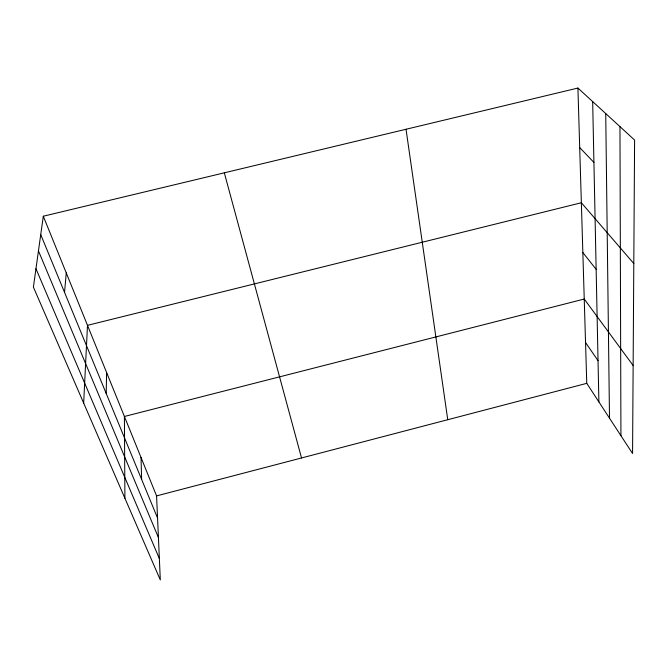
<?xml version="1.0" encoding="UTF-8"?>
<svg xmlns="http://www.w3.org/2000/svg" width="668" height="668" viewBox="0 0 668 668"><rect width="100%" height="100%" fill="white"/><g stroke="black" fill="none" stroke-linecap="round" stroke-linejoin="round"><path stroke-width="1" d="M106.212 393.502L106.613 372.535M83.667 403.096L87.491 325.341L581.352 202.746L633.798 263.526M64.545 292.392L66.266 272.936M43.295 216.223L33.4 287.098L160.312 579.949L156.579 495.898L43.295 216.223L577.92 88.051L634.6 140.055L632.563 453.514L586.763 383.34L577.92 88.051M156.579 495.898L586.763 383.34M579.699 147.578L593.927 162.424M582.847 252.546L596.14 269.338M633.13 365.496L584.241 299.039L124.407 416.481L124.908 498.261M585.544 342.542L598.027 360.636M35.963 268.728L159.36 558.565M38.452 250.909L158.425 537.556M40.731 234.602L157.564 518.092M224.314 172.828L301.527 457.972M406.027 129.258L447.752 419.704M141.031 457.505L141.616 479.399M592.666 101.586L598.887 401.911M605.726 113.568L609.5 418.176M619.962 126.628L620.931 435.703"/></g></svg>
